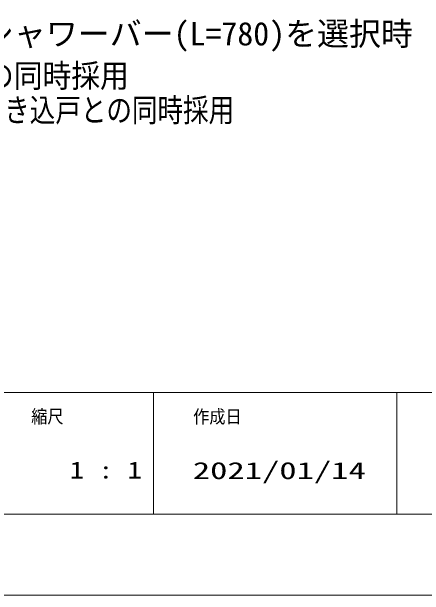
# Model space of a CAD drawing. Units: millimetres on the paper. Extents: x -305 to 305, y -152 to 152.
# Drawn here: x 6.5 to 57.4, y -148.5 to -76.6 of the extents above; entities that cross this region are included whole.
import ezdxf
from ezdxf.enums import TextEntityAlignment as Align

# ---------------------------------------------------------------- set-up
doc = ezdxf.new("R2010")
doc.units = ezdxf.units.MM
for name, color, linetype, lineweight in [('0-0_PV', 7, 'Continuous', 9), ('0-1_1図面枠', 7, 'Continuous', 9), ('0-2_0', 7, 'Continuous', 9), ('0-3_図面枠', 3, 'Continuous', 9), ('0-4_DEFPOINTS', 7, 'Continuous', 9)]:
    doc.layers.add(name, color=color, linetype=linetype, lineweight=lineweight)
doc.styles.add('ＭＳ ゴシック', font='')
doc.styles.get('ＭＳ ゴシック').set_extended_font_data('MS Gothic')

msp = doc.modelspace()

# ---------------------------------------------------------------- linework, layer by layer
at = {"layer": '0-2_0'}
for p, q in [((23.983, -123.498), (23.983, -138.498)), ((53.983, -123.498), (53.983, -138.498))]:
    msp.add_line(p, q, dxfattribs=at)
at = {"layer": '0-3_図面枠'}
msp.add_line((-291.017, -123.498), (108.983, -123.498), dxfattribs=at)
msp.add_lwpolyline([(-291.017, -138.498), (108.983, -138.498), (108.983, 138.502), (-291.017, 138.502)], close=True, dxfattribs=at)
at = {"layer": '0-4_DEFPOINTS'}
msp.add_line((118.983, -148.498), (-301.017, -148.498), dxfattribs=at)

# ---------------------------------------------------------------- texts
at = {"layer": '0-0_PV', "style": 'ＭＳ ゴシック'}
msp.add_text('天井高H2000で梁欠きH300とシャワーバー(L=780)を選択時', height=2.886, dxfattribs=at).set_placement((-46.327, -81.617), align=Align.BOTTOM_LEFT)
for s, width, p in [('B勝手3枚引き戸、B勝手FIX窓との同時採用', 0.9, (-46.358, -86.789)), ('B勝手片引き戸（戸袋）、B勝手2枚引き込戸との同時採用', 0.8, (-46.376, -91.024))]:
    msp.add_text(s, height=2.886, dxfattribs=dict(at, width=width)).set_placement(p, align=Align.BOTTOM_LEFT)
at = {"layer": '0-1_1図面枠', "style": 'ＭＳ ゴシック'}
for s, height, width, p in [('縮尺', 1.628, 0.9, (8.896, -127.769)), ('作成日', 1.628, 0.9, (28.857, -127.788)), ('1 : 1', 2.092, 1.25, (13.65, -134.738)), ('2021/01/14', 2.089, 1.5, (28.822, -134.801))]:
    msp.add_text(s, height=height, dxfattribs=dict(at, width=width)).set_placement(p, align=Align.BOTTOM_LEFT)

doc.saveas('drawing.dxf')
